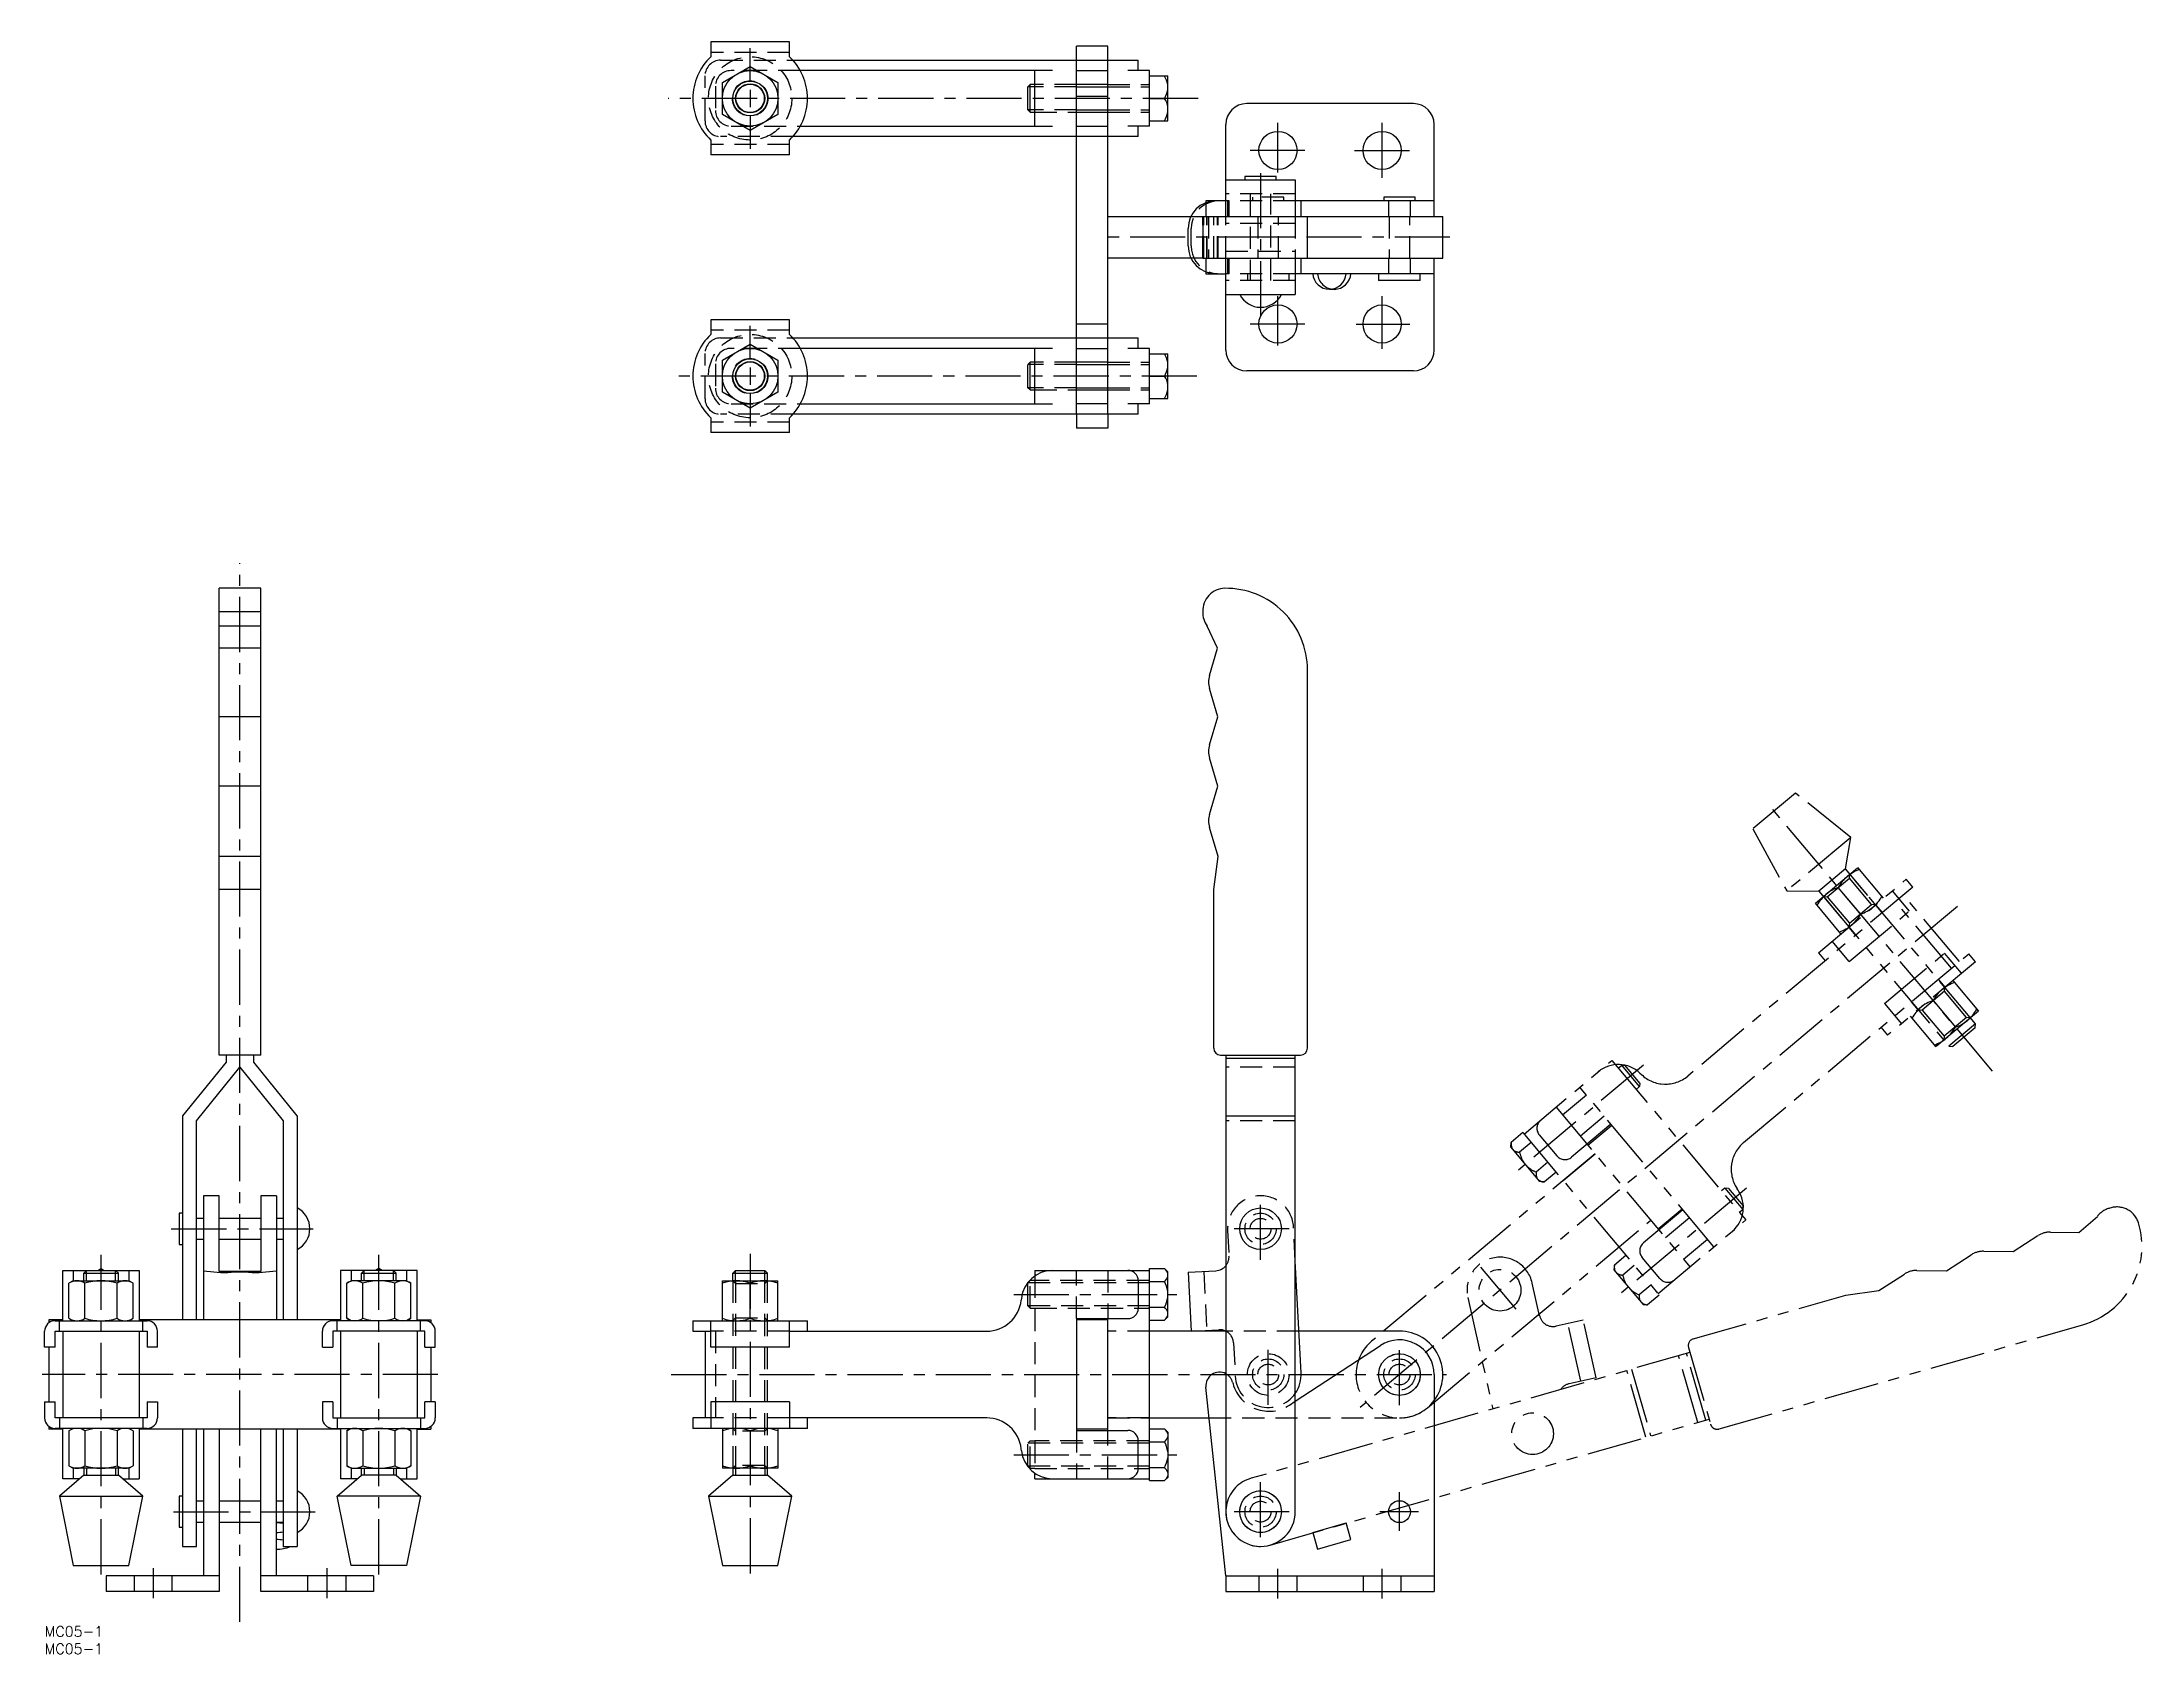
# Model space of a CAD drawing. Extents: x -1 to 604, y -8 to 456.
import ezdxf

# ---------------------------------------------------------------- set-up
doc = ezdxf.new("R2010")
doc.units = 0
doc.header["$LTSCALE"] = 0.5
for name, pattern in [('CENTER', [50.8, 31.75, -6.35, 6.35, -6.35]), ('DASHED', [19.05, 12.7, -6.35]), ('PHANTOM', [63.5, 31.75, -6.35, 6.35, -6.35, 6.35, -6.35])]:
    doc.linetypes.add(name, pattern=pattern)
for name, color, linetype in [('MSM_CENTER', 1, 'CENTER'), ('MSM_CONTINUOUS', 7, 'CONTINUOUS'), ('MSM_DASHED', 4, 'DASHED'), ('MSM_IMAGINARY', 6, 'PHANTOM'), ('MSM_NARROW', 5, 'CONTINUOUS'), ('MSM_PART_NUMBER', 7, 'CONTINUOUS')]:
    doc.layers.add(name, color=color, linetype=linetype)
doc.styles.get("Standard").update_dxf_attribs({"font": 'txt.shx', "height": 3, "bigfont": 'bigfont.shx'})

# ---------------------------------------------------------------- blocks, each defined once
blk = doc.blocks.new('*U5')
at = {"layer": 'MSM_PART_NUMBER'}
blk.add_text('MC05-1', height=3, dxfattribs=at).set_placement((0, -3))
blk = doc.blocks.new('*U6')
at = {"layer": 'MSM_PART_NUMBER'}
blk.add_text('MC05-1', height=3, dxfattribs=at).set_placement((0, -8))

msp = doc.modelspace()

# ---------------------------------------------------------------- linework, layer by layer
at = {"layer": 'MSM_CENTER'}
for p, q in [((203.19, 445.11), (203.19, 454.61)), ((203.19, 442.61), (203.19, 437.61)), ((332.18, 440.11), (179.59, 440.11)), ((203.19, 435.11), (203.19, 425.61)), ((355.19, 418.8), (355.19, 433.11)), ((385.19, 417.25), (385.19, 433.11)), ((362.95, 425.11), (347.19, 425.11)), ((377.21, 425.11), (393.19, 425.11)), ((350.19, 418.61), (350.19, 376.3)), ((404.69, 400.11), (304.17, 400.11)), ((355.19, 368.92), (355.19, 383.11)), ((385.19, 367.92), (385.19, 383.11)), ((362.92, 375.11), (347.19, 375.11)), ((377.75, 375.11), (393.19, 375.11)), ((203.19, 365.11), (203.19, 374.61)), ((331.85, 360.11), (181.24, 360.11)), ((203.19, 362.61), (203.19, 357.61)), ((203.19, 355.11), (203.19, 345.61)), ((56.25, 1.23), (56.25, 306.19)), ((560.96, 159.9), (495.72, 237.66)), ((550.85, 207.31), (378.88, 63.01)), ((460.46, 161.61), (424.48, 131.42)), ((350.19, 105.55), (350.19, 123)), ((490.15, 126.22), (454.17, 96.03)), ((36.49, 114.5), (77.39, 114.5)), ((358.44, 114.5), (341.69, 114.5)), ((16.25, 14.93), (16.25, 107.5)), ((96.25, 14.93), (96.25, 107.5)), ((203.19, 107.31), (203.19, 13.81)), ((413.54, 103.48), (424.76, 90.11)), ((279.09, 95.6), (326.05, 95.6)), ((352.39, 63.77), (352.39, 81.23)), ((390.19, 63.66), (390.19, 81)), ((113.25, 72.5), (-0.75, 72.5)), ((180.47, 72.5), (403.75, 72.5)), ((279.09, 49.4), (326.05, 49.4)), ((350.19, 25.61), (350.19, 41.5)), ((390.19, 27.49), (390.19, 38.66)), ((37.08, 33), (77.94, 33)), ((358.44, 33), (341.69, 33)), ((395.69, 33), (384.53, 33)), ((31.25, 16.74), (31.25, 8.11)), ((81.25, 16.74), (81.25, 8.11)), ((355.19, 8), (355.19, 16.5)), ((385.19, 8), (385.19, 16.5))]:
    msp.add_line(p, q, dxfattribs=at)
at = {"layer": 'MSM_CONTINUOUS'}
for p, q in [((191.87, 456.36), (191.87, 452.11)), ((214.52, 456.36), (191.87, 456.36)), ((214.52, 452.11), (214.52, 456.36)), ((297.17, 451.11), (297.17, 455.11)), ((306.17, 455.11), (297.17, 455.11)), ((306.17, 451.11), (306.17, 455.11)), ((195.19, 444.72), (203.19, 449.34)), ((203.19, 449.34), (211.19, 444.72)), ((215.49, 451.11), (314.97, 451.11)), ((290.27, 448.11), (217.62, 448.11)), ((285.17, 432.11), (285.17, 448.11)), ((297.17, 432.11), (297.17, 448.11)), ((297.17, 448.11), (306.17, 448.11)), ((306.17, 432.11), (306.17, 448.11)), ((318.17, 448.11), (311.97, 448.11)), ((314.97, 448.11), (314.97, 451.11)), ((318.17, 432.11), (318.17, 448.11)), ((195.19, 435.49), (195.19, 444.72)), ((211.19, 444.72), (211.19, 435.49)), ((283.88, 444.11), (283.17, 443.43)), ((283.17, 436.78), (283.17, 443.4)), ((285.17, 444.11), (283.88, 444.11)), ((283.88, 436.11), (283.88, 444.11)), ((306.17, 444.11), (297.17, 444.11)), ((318.17, 446.56), (323.47, 446.56)), ((323.47, 433.66), (323.47, 446.56)), ((203.19, 430.87), (195.19, 435.49)), ((211.19, 435.49), (203.19, 430.87)), ((283.88, 436.11), (283.17, 436.78)), ((283.88, 436.11), (285.17, 436.11)), ((306.17, 440.63), (297.17, 440.63)), ((297.17, 436.11), (306.17, 436.11)), ((318.17, 440.11), (322.53, 440.11)), ((394.19, 438.61), (346.19, 438.61)), ((217.62, 432.11), (290.27, 432.11)), ((297.17, 432.11), (306.17, 432.11)), ((318.17, 432.11), (311.97, 432.11)), ((314.97, 429.11), (314.97, 432.11)), ((318.17, 433.66), (323.47, 433.66)), ((340.19, 406.11), (340.19, 432.61)), ((400.19, 406.11), (400.19, 432.61)), ((191.87, 428.11), (191.87, 423.86)), ((214.52, 423.86), (191.87, 423.86)), ((214.52, 423.86), (214.52, 428.11)), ((314.97, 429.11), (215.49, 429.11)), ((297.17, 371.11), (297.17, 429.11)), ((306.17, 371.11), (306.17, 429.11)), ((345.69, 417.61), (345.69, 416.61)), ((354.69, 417.61), (345.69, 417.61)), ((354.69, 416.61), (354.69, 417.61)), ((340.19, 416.61), (360.19, 416.61)), ((360.19, 416.61), (360.19, 406.11)), ((385.69, 411.61), (385.69, 410.61)), ((394.69, 411.61), (385.69, 411.61)), ((394.69, 410.61), (394.69, 411.61)), ((306.17, 406.11), (330.12, 406.11)), ((333.55, 406.11), (333.55, 394.11)), ((333.55, 406.11), (402.69, 406.11)), ((334.45, 410.61), (334.45, 410.08)), ((340.19, 410.61), (334.45, 410.61)), ((400.19, 410.61), (360.19, 410.61)), ((361.89, 406.11), (361.89, 410.61)), ((363.69, 394.11), (363.69, 406.11)), ((402.69, 394.11), (402.69, 406.11)), ((329.32, 397.61), (329.32, 402.61)), ((330.12, 394.11), (306.17, 394.11)), ((333.55, 394.11), (402.69, 394.11)), ((340.19, 367.61), (340.19, 394.11)), ((360.19, 394.11), (360.19, 383.61)), ((361.89, 389.61), (361.89, 394.11)), ((400.19, 367.61), (400.19, 394.11)), ((334.45, 390.13), (334.45, 389.61)), ((334.45, 389.61), (340.19, 389.61)), ((400.19, 389.61), (360.19, 389.61)), ((384.19, 389.61), (384.19, 387.61)), ((396.19, 387.61), (384.19, 387.61)), ((396.19, 387.61), (396.19, 389.61)), ((340.19, 383.61), (360.19, 383.61)), ((370.02, 385.11), (371.4, 385.11)), ((214.52, 376.36), (191.87, 376.36)), ((191.87, 376.36), (191.87, 372.11)), ((214.52, 372.11), (214.52, 376.36)), ((306.17, 375.11), (297.17, 375.11)), ((195.19, 364.72), (203.19, 369.34)), ((203.19, 369.34), (211.19, 364.72)), ((215.49, 371.11), (314.97, 371.11)), ((314.97, 368.11), (314.97, 371.11)), ((195.19, 355.49), (195.19, 364.72)), ((211.19, 364.72), (211.19, 355.49)), ((290.27, 368.11), (217.62, 368.11)), ((283.88, 364.11), (283.17, 363.43)), ((283.17, 356.78), (283.17, 363.4)), ((285.17, 364.11), (283.88, 364.11)), ((283.88, 356.11), (283.88, 364.11)), ((285.17, 352.11), (285.17, 368.11)), ((297.17, 352.11), (297.17, 368.11)), ((297.17, 368.11), (306.17, 368.11)), ((306.17, 364.11), (297.17, 364.11)), ((306.17, 352.11), (306.17, 368.11)), ((318.17, 368.11), (311.97, 368.11)), ((318.17, 352.11), (318.17, 368.11)), ((318.17, 366.56), (323.47, 366.56)), ((323.47, 353.66), (323.47, 366.56)), ((318.17, 360.11), (322.53, 360.11)), ((318.17, 360.11), (322.53, 360.11)), ((394.19, 361.61), (346.19, 361.61)), ((203.19, 350.87), (195.19, 355.49)), ((211.19, 355.49), (203.19, 350.87)), ((217.62, 352.11), (290.27, 352.11)), ((283.88, 356.11), (283.17, 356.78)), ((283.88, 356.11), (285.17, 356.11)), ((297.17, 356.11), (306.17, 356.11)), ((306.17, 352.11), (297.17, 352.11)), ((318.17, 352.11), (311.97, 352.11)), ((314.97, 349.11), (314.97, 352.11)), ((318.17, 353.66), (323.47, 353.66)), ((191.87, 348.11), (191.87, 343.86)), ((214.52, 343.86), (214.52, 348.11)), ((314.97, 349.11), (215.49, 349.11)), ((297.17, 349.11), (297.17, 345.11)), ((306.17, 345.11), (297.17, 345.11)), ((306.17, 349.11), (306.17, 345.11)), ((214.52, 343.86), (191.87, 343.86)), ((62.25, 298.99), (50.25, 298.99)), ((50.25, 164.5), (50.25, 298.99)), ((62.25, 164.5), (62.25, 298.99)), ((62.25, 292.24), (50.25, 292.24)), ((62.25, 288.11), (50.25, 288.11)), ((337.81, 281.7), (334.84, 288.11)), ((62.25, 281.7), (50.25, 281.7)), ((335.47, 273.87), (337.81, 281.7)), ((363.69, 166.5), (363.69, 275.49)), ((337.91, 262), (335.47, 270.14)), ((62.25, 262), (50.25, 262)), ((335.48, 253.85), (337.91, 262)), ((337.92, 241.99), (335.48, 250.13)), ((62.25, 241.99), (50.25, 241.99)), ((335.49, 233.86), (337.92, 241.99)), ((338.02, 221.73), (335.49, 230.12)), ((62.25, 221.73), (50.25, 221.73)), ((336.69, 212.24), (338.02, 221.73)), ((62.25, 212.24), (50.25, 212.24)), ((336.69, 166.5), (336.69, 212.24)), ((62.25, 164.5), (50.25, 164.5)), ((52.25, 164.5), (52.25, 162.5)), ((60.25, 162.5), (60.25, 164.5)), ((338.69, 164.5), (361.69, 164.5)), ((340.19, 164.5), (340.19, 33)), ((360.19, 163.5), (340.19, 163.5)), ((360.19, 33), (360.19, 164.5)), ((52.25, 162.5), (39.75, 147)), ((43.75, 145.59), (56.25, 161.09)), ((56.25, 161.09), (68.75, 145.59)), ((72.75, 147), (60.25, 162.5)), ((39.75, 147), (39.75, 88.25)), ((43.75, 88.25), (43.75, 145.59)), ((68.75, 145.59), (68.75, 88.25)), ((72.75, 147), (72.75, 88.25)), ((340.19, 147), (360.19, 147)), ((50.25, 124), (45.75, 124)), ((45.75, 124), (45.75, 88.25)), ((50.25, 102.21), (50.25, 124)), ((66.75, 124), (62.25, 124)), ((62.25, 124), (62.25, 102.21)), ((66.75, 124), (66.75, 88.25)), ((39.75, 119), (38.75, 119)), ((38.75, 119), (38.75, 110)), ((45.75, 117.5), (43.75, 117.5)), ((62.25, 117.5), (50.25, 117.5)), ((68.75, 117.5), (66.75, 117.5)), ((38.75, 110), (39.75, 110)), ((43.75, 111.5), (45.75, 111.5)), ((50.25, 111.5), (62.25, 111.5)), ((66.75, 111.5), (68.75, 111.5)), ((15.3, 102.5), (16.25, 103.05)), ((16.25, 103.05), (17.2, 102.5)), ((96.25, 103.05), (95.3, 102.5)), ((97.2, 102.5), (96.25, 103.05)), ((318.17, 41.95), (318.17, 103.05)), ((318.17, 103.05), (322.53, 103.05)), ((323.47, 102.11), (322.53, 103.05)), ((361.88, 73), (360.19, 105.2)), ((5.25, 88), (5.25, 102.5)), ((5.25, 102.5), (27.25, 102.5)), ((8.25, 99.5), (7.01, 98.79)), ((7.01, 88.71), (7.01, 98.79)), ((8.25, 102.5), (8.25, 99.5)), ((8.25, 99.5), (24.25, 99.5)), ((12.05, 102.5), (11.25, 101.7)), ((11.25, 101.7), (21.25, 101.7)), ((11.25, 99.5), (11.25, 101.7)), ((11.63, 88.71), (11.63, 98.79)), ((12.05, 102.5), (20.45, 102.5)), ((21.25, 101.7), (20.45, 102.5)), ((20.87, 88.71), (20.87, 98.79)), ((21.25, 99.5), (21.25, 101.7)), ((24.25, 102.5), (24.25, 99.5)), ((25.49, 98.79), (24.25, 99.5)), ((25.49, 88.71), (25.49, 98.79)), ((27.25, 102.5), (27.25, 88)), ((62.25, 102.21), (50.25, 102.21)), ((58.75, 101.98), (53.75, 101.98)), ((85.25, 102.5), (85.25, 88)), ((107.25, 102.5), (85.25, 102.5)), ((87.01, 98.79), (88.25, 99.5)), ((87.01, 88.71), (87.01, 98.79)), ((88.25, 102.5), (88.25, 99.5)), ((104.25, 99.5), (88.25, 99.5)), ((92.05, 102.5), (91.25, 101.7)), ((91.25, 101.7), (101.25, 101.7)), ((91.25, 99.5), (91.25, 101.7)), ((91.63, 88.71), (91.63, 98.79)), ((101.25, 101.7), (100.45, 102.5)), ((100.87, 88.71), (100.87, 98.79)), ((101.25, 99.5), (101.25, 101.7)), ((104.25, 102.5), (104.25, 99.5)), ((104.25, 99.5), (105.49, 98.79)), ((105.49, 88.71), (105.49, 98.79)), ((107.25, 88), (107.25, 102.5)), ((195.19, 88), (195.19, 99.5)), ((195.19, 99.5), (211.19, 99.5)), ((198.99, 102.5), (198.19, 101.7)), ((198.19, 101.7), (208.19, 101.7)), ((198.19, 99.5), (198.19, 101.7)), ((198.99, 102.5), (207.39, 102.5)), ((203.19, 88.71), (203.19, 98.79)), ((208.19, 101.7), (207.39, 102.5)), ((208.19, 99.5), (208.19, 101.7)), ((211.19, 88), (211.19, 99.5)), ((285.17, 102.5), (318.17, 102.5)), ((285.17, 102.5), (285.17, 100.92)), ((314.97, 99.5), (314.97, 91.6)), ((318.17, 99.32), (322.53, 99.32)), ((323.47, 89.09), (323.47, 102.11)), ((329.32, 101.98), (337.31, 102.4)), ((329.32, 101.98), (330.21, 85)), ((281.33, 94.49), (281.26, 93.9)), ((318.17, 91.88), (322.53, 91.88)), ((0, 80.4), (0, 85)), ((5.25, 88.25), (1.25, 88.25)), ((1.25, 88.25), (1.25, 87.44)), ((3, 88), (29.5, 88)), ((3, 85), (29.5, 85)), ((3, 80.4), (3, 85)), ((4.25, 85), (4.25, 88)), ((5.25, 85), (5.25, 60)), ((7.01, 88.71), (8.25, 88)), ((24.25, 88), (25.49, 88.71)), ((85.25, 88.25), (27.25, 88.25)), ((27.25, 85), (27.25, 60)), ((28.25, 85), (28.25, 88)), ((29.5, 85), (29.5, 80.4)), ((32.5, 80.4), (32.5, 85)), ((80, 80.4), (80, 85)), ((109.5, 88), (83, 88)), ((109.5, 85), (83, 85)), ((83, 85), (83, 80.4)), ((84.25, 85), (84.25, 88)), ((85.25, 85), (85.25, 60)), ((88.25, 88), (87.01, 88.71)), ((105.49, 88.71), (104.25, 88)), ((107.25, 88.25), (111.25, 88.25)), ((107.25, 85), (107.25, 60)), ((108.25, 85), (108.25, 88)), ((109.5, 80.4), (109.5, 85)), ((111.25, 88.25), (111.25, 87.44)), ((112.5, 80.4), (112.5, 85)), ((186.69, 88), (186.69, 85)), ((186.69, 88), (219.69, 88)), ((186.69, 85), (191.87, 85)), ((190.19, 85), (190.19, 60)), ((191.87, 80.4), (191.87, 88)), ((214.52, 80.4), (214.52, 88)), ((214.52, 85), (271.32, 85)), ((219.69, 85), (219.69, 88)), ((297.17, 88.6), (311.97, 88.6)), ((297.17, 88.6), (297.17, 56.4)), ((306.17, 88.25), (297.17, 88.25)), ((306.17, 56.4), (306.17, 88.6)), ((318.17, 88.15), (322.53, 88.15)), ((340.19, 85), (318.17, 85)), ((322.53, 88.15), (323.47, 89.09)), ((330.21, 85), (338.2, 85.42)), ((390.19, 85), (361.25, 85)), ((3, 80.4), (0, 80.4)), ((1.25, 80.4), (1.25, 64.6)), ((32.5, 80.4), (29.5, 80.4)), ((80, 80.4), (83, 80.4)), ((109.5, 80.4), (112.5, 80.4)), ((111.25, 80.4), (111.25, 64.6)), ((214.52, 80.4), (191.87, 80.4)), ((360.19, 64.79), (384.71, 80.86)), ((340.19, 14.5), (334.47, 68.88)), ((400.19, 72.5), (400.19, 10)), ((0, 64.6), (0, 60)), ((0, 64.6), (3, 64.6)), ((3, 60), (3, 64.6)), ((29.5, 64.6), (29.5, 60)), ((29.5, 64.6), (32.5, 64.6)), ((32.5, 64.6), (32.5, 60)), ((83, 64.6), (80, 64.6)), ((80, 64.6), (80, 60)), ((83, 64.6), (83, 60)), ((112.5, 64.6), (109.5, 64.6)), ((109.5, 60), (109.5, 64.6)), ((112.5, 64.6), (112.5, 60)), ((191.87, 64.6), (191.87, 57)), ((214.52, 64.6), (191.87, 64.6)), ((214.52, 64.6), (214.52, 57)), ((1.25, 57.56), (1.25, 56.75)), ((5.25, 56.75), (1.25, 56.75)), ((29.5, 60), (3, 60)), ((29.5, 57), (3, 57)), ((4.25, 60), (4.25, 57)), ((5.25, 42.5), (5.25, 57)), ((8.25, 57), (7.01, 56.29)), ((7.01, 56.29), (7.01, 46.21)), ((11.63, 56.29), (11.63, 46.21)), ((20.87, 56.29), (20.87, 46.21)), ((25.49, 56.29), (24.25, 57)), ((25.49, 56.29), (25.49, 46.21)), ((27.25, 57), (27.25, 42.5)), ((85.25, 56.75), (27.25, 56.75)), ((28.25, 60), (28.25, 57)), ((39.75, 56.75), (39.75, 23)), ((43.75, 23), (43.75, 56.75)), ((45.75, 56.75), (45.75, 14.5)), ((50.25, 56.75), (50.25, 10)), ((62.25, 10), (62.25, 56.75)), ((66.75, 14.5), (66.75, 56.75)), ((68.75, 56.75), (68.75, 23)), ((72.75, 56.75), (72.75, 23)), ((83, 60), (109.5, 60)), ((83, 57), (109.5, 57)), ((84.25, 60), (84.25, 57)), ((85.25, 57), (85.25, 42.5)), ((87.01, 56.29), (88.25, 57)), ((87.01, 56.29), (87.01, 46.21)), ((91.63, 56.29), (91.63, 46.21)), ((100.87, 56.29), (100.87, 46.21)), ((104.25, 57), (105.49, 56.29)), ((105.49, 56.29), (105.49, 46.21)), ((107.25, 42.5), (107.25, 57)), ((107.25, 56.75), (111.25, 56.75)), ((108.25, 60), (108.25, 57)), ((111.25, 57.56), (111.25, 56.75)), ((186.69, 60), (186.69, 57)), ((191.87, 60), (186.69, 60)), ((219.69, 57), (186.69, 57)), ((195.19, 56.93), (195.19, 45.5)), ((203.19, 56.29), (203.19, 46.21)), ((211.19, 56.92), (211.19, 45.5)), ((271.32, 60), (214.52, 60)), ((219.69, 57), (219.69, 60)), ((306.17, 56.75), (297.17, 56.75)), ((297.17, 56.4), (311.97, 56.4)), ((318.17, 60), (335.41, 60)), ((318.17, 56.85), (322.53, 56.85)), ((322.53, 56.85), (323.47, 55.91)), ((323.47, 55.91), (323.47, 42.89)), ((281.33, 50.51), (281.26, 51.1)), ((314.97, 45.5), (314.97, 53.4)), ((318.17, 53.12), (322.53, 53.12)), ((11.25, 43.5), (4.25, 37.5)), ((10.08, 42.5), (5.25, 42.5)), ((7.01, 46.21), (8.25, 45.5)), ((24.25, 45.5), (8.25, 45.5)), ((8.25, 45.5), (8.25, 42.5)), ((11.25, 45.5), (11.25, 43.5)), ((11.25, 43.5), (21.25, 43.5)), ((21.25, 43.5), (21.25, 45.5)), ((28.25, 37.5), (21.25, 43.5)), ((22.42, 42.5), (27.25, 42.5)), ((24.25, 45.5), (25.49, 46.21)), ((24.25, 45.5), (24.25, 42.5)), ((84.25, 37.5), (91.25, 43.5)), ((90.08, 42.5), (85.25, 42.5)), ((88.25, 45.5), (87.01, 46.21)), ((88.25, 45.5), (104.25, 45.5)), ((88.25, 45.5), (88.25, 42.5)), ((91.25, 43.5), (91.25, 45.5)), ((101.25, 43.5), (91.25, 43.5)), ((101.25, 45.5), (101.25, 43.5)), ((101.25, 43.5), (108.25, 37.5)), ((102.42, 42.5), (107.25, 42.5)), ((105.49, 46.21), (104.25, 45.5)), ((104.25, 45.5), (104.25, 42.5)), ((198.19, 43.5), (191.19, 37.5)), ((211.19, 45.5), (195.19, 45.5)), ((198.19, 45.5), (198.19, 43.5)), ((198.19, 43.5), (208.19, 43.5)), ((208.19, 43.5), (208.19, 45.5)), ((215.19, 37.5), (208.19, 43.5)), ((285.17, 42.5), (285.17, 44.08)), ((285.17, 42.5), (318.17, 42.5)), ((318.17, 45.68), (322.53, 45.68)), ((323.47, 42.89), (322.53, 41.95)), ((4.25, 37.5), (8.25, 17.5)), ((4.25, 37.5), (28.25, 37.5)), ((24.25, 17.5), (28.25, 37.5)), ((39.75, 37.5), (38.75, 37.5)), ((38.75, 37.5), (38.75, 28.5)), ((88.25, 17.5), (84.25, 37.5)), ((108.25, 37.5), (84.25, 37.5)), ((108.25, 37.5), (104.25, 17.5)), ((191.19, 37.5), (195.19, 17.5)), ((191.19, 37.5), (215.19, 37.5)), ((211.19, 17.5), (215.19, 37.5)), ((318.17, 41.95), (322.53, 41.95)), ((45.75, 36), (43.75, 36)), ((62.25, 36), (50.25, 36)), ((68.75, 36), (66.75, 36)), ((38.75, 28.5), (39.75, 28.5)), ((43.75, 30), (45.75, 30)), ((50.25, 30), (62.25, 30)), ((66.75, 30), (68.75, 30)), ((365.21, 27.01), (374.83, 29.76)), ((365.21, 27.01), (366.59, 22.2)), ((366.59, 22.2), (376.2, 24.96)), ((376.2, 24.96), (374.83, 29.76)), ((39.75, 23), (43.75, 23)), ((68.75, 23), (72.75, 23)), ((8.25, 17.5), (24.25, 17.5)), ((50.25, 14.5), (17.75, 14.5)), ((17.75, 14.5), (17.75, 10)), ((94.75, 14.5), (62.25, 14.5)), ((104.25, 17.5), (88.25, 17.5)), ((94.75, 14.5), (94.75, 10)), ((195.19, 17.5), (211.19, 17.5)), ((340.19, 14.5), (340.19, 10)), ((340.19, 14.5), (400.19, 14.5)), ((50.25, 10), (17.75, 10)), ((94.75, 10), (62.25, 10)), ((340.19, 10), (400.19, 10))]:
    msp.add_line(p, q, dxfattribs=at)
for centre, radius in [((203.19, 440.11), 8), ((203.19, 440.11), 5), ((203.19, 440.11), 4.08), ((355.19, 425.11), 5.5), ((385.19, 425.11), 5.5), ((355.19, 375.11), 5.5), ((385.19, 375.11), 5.5), ((203.19, 360.11), 8), ((203.19, 360.11), 5), ((203.19, 360.11), 4.08), ((350.19, 114.5), 6), ((390.19, 72.5), 6), ((350.19, 33), 6), ((390.19, 33), 3.16)]:
    msp.add_circle(centre, radius, dxfattribs=at)
for centre, radius, start, end in [((203.19, 440.11), 16.5, 133.34176, 226.65824), ((203.19, 440.11), 16.5, 313.34176, 46.65824), ((315.95, 442.64), 7.66, 10.93033, 30.75909), ((316.3, 443.89), 7.29, 328.74239, 349.5682), ((318.47, 437.15), 5.02, 5.63347, 36.05595), ((316.3, 437.44), 7.29, 328.74227, 349.56832), ((346.19, 432.61), 6, 90, 180), ((394.19, 432.61), 6, 0, 90), ((337.31, 402.61), 7.99, 90.03928, 180.03921), ((337.31, 397.6), 7.99, 179.96079, 269.96072), ((370.02, 389.96), 4.82, 184.15809, 355.84191), ((371.31, 390.01), 4.91, 271.00292, 355.22677), ((350.19, 386.71), 6.76, 207.37291, 332.62709), ((203.19, 360.11), 16.5, 133.34176, 226.65824), ((203.19, 360.11), 16.5, 313.34176, 46.65824), ((315.95, 362.64), 7.66, 10.93033, 30.75909), ((346.19, 367.61), 6, 180, 270), ((394.19, 367.61), 6, 270, 360), ((316.3, 363.89), 7.29, 328.74239, 349.5682), ((318.47, 357.15), 5.02, 5.63347, 36.05595), ((316.3, 357.44), 7.29, 328.74227, 349.56832), ((340.05, 292.49), 6.5, 91.36901, 182.20423), ((340.19, 275.49), 23.5, 0, 90.71998), ((340.05, 291.99), 6.5, 177.79577, 216.68632), ((341.7, 272), 6.5, 163.35496, 196.69924), ((341.71, 251.99), 6.5, 163.36905, 196.69924), ((341.72, 232), 6.5, 163.35334, 196.7607), ((338.69, 166.5), 2, 180, 270), ((361.69, 166.5), 2, 270, 360), ((69.64, 114.5), 6.76, 297.37291, 62.62709), ((320.09, 100.42), 3.59, 19.66086, 47.14814), ((337.1, 106.39), 4, 272.99847, 320.66209), ((9.32, 95.41), 4.09, 55.61566, 124.38434), ((16.25, 84.21), 15.29, 72.41201, 107.58799), ((23.18, 95.41), 4.09, 55.63782, 124.36218), ((51.76, 140.53), 38.6, 261.04939, 272.96183), ((60.74, 140.53), 38.6, 267.03817, 278.95061), ((89.32, 95.41), 4.09, 55.63782, 124.36218), ((96.25, 84.21), 15.29, 72.41201, 107.58799), ((103.18, 95.41), 4.09, 55.61566, 124.38434), ((199.19, 87.95), 11.55, 69.74379, 110.25621), ((207.19, 87.95), 11.55, 69.74379, 110.25621), ((290.27, 93.5), 9, 90, 173.68434), ((311.97, 99.5), 3, 360, 90), ((320.18, 101.9), 3.49, 312.44517, 340.74583), ((314.34, 95.05), 9.24, 8.92196, 27.57755), ((271.32, 95), 10, 270, 353.68434), ((311.97, 91.6), 3, 270, 0), ((314.49, 96.11), 9.09, 332.26056, 351.23994), ((320.09, 89.25), 3.59, 19.66086, 47.14814), ((3, 85), 3, 90, 180), ((9.32, 92.09), 4.09, 235.61566, 304.38434), ((16.25, 103.29), 15.29, 252.41201, 287.58799), ((23.18, 92.09), 4.09, 235.61567, 304.38433), ((29.5, 85), 3, 360, 90), ((83, 85), 3, 90, 180), ((89.32, 92.09), 4.09, 235.61567, 304.38433), ((96.25, 103.29), 15.29, 252.41201, 287.58799), ((103.18, 92.09), 4.09, 235.61566, 304.38434), ((109.5, 85), 3, 360, 90), ((199.19, 99.56), 11.56, 249.75667, 290.24333), ((207.19, 99.55), 11.55, 249.74381, 290.25619), ((320.18, 90.72), 3.49, 312.44517, 340.74583), ((338.41, 81.42), 4, 63.48141, 92.99847), ((390.19, 72.5), 12.5, 323.1301, 90), ((390.19, 72.5), 10, 0, 123.25316), ((338.35, 69.29), 3.9, 61.84913, 186.00294), ((352.39, 72.5), 9.5, 325.19031, 2.99847), ((3, 60), 3, 180, 270), ((9.32, 52.91), 4.09, 55.61583, 124.38417), ((16.25, 41.71), 15.29, 72.41209, 107.58791), ((23.18, 52.91), 4.09, 55.61584, 124.38416), ((29.5, 60), 3, 270, 0), ((83, 60), 3, 180, 270), ((89.32, 52.91), 4.09, 55.61584, 124.38416), ((96.25, 41.71), 15.29, 72.41209, 107.58791), ((103.18, 52.91), 4.09, 55.61583, 124.38417), ((109.5, 60), 3, 270, 0), ((199.19, 45.45), 11.55, 69.7439, 110.2561), ((207.19, 45.45), 11.55, 69.7439, 110.2561), ((271.32, 50), 10, 6.31566, 90), ((311.97, 53.4), 3, 0, 90), ((320.18, 54.28), 3.49, 19.25417, 47.55483), ((320.09, 55.75), 3.59, 312.85186, 340.33914), ((290.27, 51.5), 9, 186.31566, 270), ((314.49, 48.89), 9.09, 8.76006, 27.73944), ((314.34, 49.95), 9.24, 332.42245, 351.07804), ((9.32, 49.59), 4.09, 235.63786, 304.36214), ((16.25, 60.79), 15.29, 252.41209, 287.58791), ((23.18, 49.59), 4.09, 235.63787, 304.36213), ((89.32, 49.59), 4.09, 235.63787, 304.36213), ((96.25, 60.79), 15.29, 252.41209, 287.58791), ((103.18, 49.59), 4.09, 235.63786, 304.36214), ((199.19, 57.06), 11.56, 249.75677, 290.24321), ((207.19, 57.05), 11.55, 249.74395, 290.25608), ((311.97, 45.5), 3, 270, 0), ((320.18, 43.1), 3.49, 19.25417, 47.55483), ((320.09, 44.58), 3.59, 312.85186, 340.33914), ((69.64, 33), 6.76, 297.37291, 62.62709), ((350.19, 33), 10, 180, 0), ((66.36, 14.3), 15.47, 81.12844, 88.57299), ((66.36, 42.52), 15.52, 271.43933, 278.85924), ((66.51, 11.73), 13.23, 80.23573, 88.94204), ((67.05, 31.3), 9.1, 268.11804, 294.27536)]:
    msp.add_arc(centre, radius, start, end, dxfattribs=at)
at = {"layer": 'MSM_DASHED'}
for p, q in [((214.52, 453.36), (191.87, 453.36)), ((194.69, 451.11), (215.49, 451.11)), ((217.62, 448.11), (197.69, 448.11)), ((297.17, 448.11), (297.17, 451.11)), ((306.17, 448.11), (306.17, 451.11)), ((190.19, 433.61), (190.19, 446.61)), ((193.19, 443.61), (193.19, 436.61)), ((297.17, 443.43), (283.17, 443.43)), ((297.17, 444.11), (285.17, 444.11)), ((306.17, 444.11), (317.92, 444.11)), ((306.17, 443.43), (318.17, 443.43)), ((297.17, 436.78), (283.17, 436.78)), ((285.17, 436.11), (297.17, 436.11)), ((306.17, 436.78), (318.17, 436.78)), ((306.17, 436.11), (317.92, 436.11)), ((197.69, 432.11), (217.62, 432.11)), ((297.17, 429.11), (297.17, 432.11)), ((306.17, 429.11), (306.17, 432.11)), ((214.52, 426.86), (191.87, 426.86)), ((215.49, 429.11), (194.69, 429.11)), ((360.19, 412.61), (340.19, 412.61)), ((347.19, 412.61), (347.19, 387.61)), ((356.89, 411.61), (347.89, 411.61)), ((347.89, 411.61), (347.89, 410.61)), ((353.19, 387.61), (353.19, 412.61)), ((356.89, 410.61), (356.89, 411.61)), ((330.12, 406.11), (333.55, 406.11)), ((333.56, 394.11), (333.56, 406.11)), ((333.8, 394.11), (333.8, 406.11)), ((334.45, 410.08), (334.45, 406.11)), ((334.69, 394.11), (334.69, 406.11)), ((334.84, 394.11), (334.84, 406.11)), ((335.2, 406.11), (335.2, 394.11)), ((335.21, 406.11), (335.21, 394.11)), ((335.22, 406.11), (335.22, 394.11)), ((336.69, 394.11), (336.69, 406.11)), ((337.81, 394.11), (337.81, 406.11)), ((337.91, 394.11), (337.91, 406.11)), ((337.92, 394.11), (337.92, 406.11)), ((338.02, 394.11), (338.02, 406.11)), ((360.19, 410.61), (340.19, 410.61)), ((340.19, 394.11), (340.19, 406.11)), ((340.69, 410.61), (340.69, 406.11)), ((341.1, 406.11), (341.1, 410.61)), ((349.39, 406.11), (349.39, 394.11)), ((355.39, 394.11), (355.39, 406.11)), ((360.19, 406.11), (360.19, 394.11)), ((387.03, 410.61), (387.03, 406.11)), ((387.19, 406.11), (387.19, 394.11)), ((393.19, 394.11), (393.19, 406.11)), ((393.35, 406.11), (393.35, 410.61)), ((330.21, 397.61), (330.21, 402.61)), ((360.19, 404.11), (340.19, 404.11)), ((360.19, 400.11), (340.19, 400.11)), ((333.55, 394.11), (330.12, 394.11)), ((334.45, 394.11), (334.45, 390.13)), ((340.19, 396.11), (360.19, 396.11)), ((340.69, 394.11), (340.69, 389.61)), ((341.1, 389.61), (341.1, 394.11)), ((387.03, 394.11), (387.03, 389.61)), ((393.35, 389.61), (393.35, 394.11)), ((360.19, 389.61), (340.19, 389.61)), ((360.19, 387.61), (340.19, 387.61)), ((346.39, 389.61), (346.39, 387.61)), ((358.39, 387.61), (358.39, 389.61)), ((214.52, 373.36), (191.87, 373.36)), ((194.69, 371.11), (215.49, 371.11)), ((297.17, 368.11), (297.17, 371.11)), ((306.17, 368.11), (306.17, 371.11)), ((190.19, 353.61), (190.19, 366.61)), ((193.19, 363.61), (193.19, 356.61)), ((217.62, 368.11), (197.69, 368.11)), ((297.17, 363.43), (283.17, 363.43)), ((297.17, 364.11), (285.17, 364.11)), ((306.17, 364.11), (317.92, 364.11)), ((306.17, 363.43), (318.17, 363.43)), ((197.69, 352.11), (217.62, 352.11)), ((297.17, 356.78), (283.17, 356.78)), ((285.17, 356.11), (297.17, 356.11)), ((297.17, 349.11), (297.17, 352.11)), ((306.17, 356.78), (318.17, 356.78)), ((306.17, 356.11), (317.92, 356.11)), ((306.17, 349.11), (306.17, 352.11)), ((214.52, 346.86), (191.87, 346.86)), ((215.49, 349.11), (194.69, 349.11)), ((360.19, 161.09), (340.19, 161.09)), ((360.19, 145.59), (340.19, 145.59)), ((360.19, 105.2), (359.68, 115)), ((340.7, 114), (341.09, 106.6)), ((198.19, 99.5), (199, 98.69)), ((198.19, 99.5), (198.19, 45.5)), ((198.99, 99.5), (199, 45.5)), ((199, 98.69), (207.38, 98.69)), ((207.38, 98.69), (208.19, 99.5)), ((207.38, 45.5), (207.39, 99.5)), ((208.19, 45.5), (208.19, 99.5)), ((283.88, 99.6), (283.17, 98.92)), ((283.17, 92.28), (283.17, 98.92)), ((318.17, 98.92), (283.17, 98.92)), ((283.88, 91.6), (283.88, 99.6)), ((285.17, 99.6), (283.88, 99.6)), ((285.17, 100.92), (285.17, 44.08)), ((317.92, 99.6), (285.17, 99.6)), ((297.17, 88.6), (297.17, 102.5)), ((306.17, 102.5), (306.17, 88.6)), ((333.8, 102.21), (334.69, 85.23)), ((283.17, 92.28), (283.88, 91.6)), ((318.17, 92.28), (283.17, 92.28)), ((283.88, 91.6), (285.17, 91.6)), ((285.17, 91.6), (317.92, 91.6)), ((214.52, 85), (191.87, 85)), ((193.19, 85), (193.19, 60)), ((199, 88.81), (198.19, 88)), ((199, 88.81), (207.38, 88.81)), ((208.19, 88), (207.38, 88.81)), ((318.17, 85), (306.17, 85)), ((361.25, 85), (340.19, 85)), ((342.4, 81.63), (342.9, 72)), ((342.11, 70.33), (342.25, 69.82)), ((358.52, 63.69), (360.19, 64.79)), ((214.52, 60), (191.87, 60)), ((198.19, 57), (199, 56.19)), ((207.38, 56.19), (199, 56.19)), ((207.38, 56.19), (208.19, 57)), ((297.17, 56.4), (297.17, 42.5)), ((306.17, 60), (318.17, 60)), ((318.17, 60), (306.17, 60)), ((306.17, 42.5), (306.17, 56.4)), ((335.41, 60), (390.19, 60)), ((283.88, 53.4), (283.17, 52.72)), ((283.17, 46.08), (283.17, 52.72)), ((318.17, 52.72), (283.17, 52.72)), ((283.88, 53.4), (285.17, 53.4)), ((283.88, 45.4), (283.88, 53.4)), ((317.92, 53.4), (285.17, 53.4)), ((199, 46.31), (198.19, 45.5)), ((207.38, 46.31), (199, 46.31)), ((208.19, 45.5), (207.38, 46.31)), ((283.17, 46.08), (283.88, 45.4)), ((318.17, 46.08), (283.17, 46.08)), ((285.17, 45.4), (283.88, 45.4)), ((285.17, 45.4), (317.92, 45.4)), ((25.75, 14.5), (25.75, 10)), ((36.75, 10), (36.75, 14.5)), ((75.75, 14.5), (75.75, 10)), ((86.75, 14.5), (86.75, 10)), ((349.69, 14.5), (349.69, 10)), ((360.69, 10), (360.69, 14.5)), ((379.69, 14.5), (379.69, 10)), ((390.69, 10), (390.69, 14.5))]:
    msp.add_line(p, q, dxfattribs=at)
for centre, radius in [((203.19, 440.11), 12), ((203.19, 440.11), 5.1), ((203.19, 360.11), 12), ((203.19, 360.11), 5.1), ((350.19, 114.5), 4.5), ((350.19, 114.5), 3), ((352.39, 72.5), 6), ((352.39, 72.5), 4.5), ((352.39, 72.5), 3), ((390.19, 72.5), 4.5), ((390.19, 72.5), 3), ((350.19, 33), 4.5), ((350.19, 33), 3)]:
    msp.add_circle(centre, radius, dxfattribs=at)
for centre, radius, start, end in [((194.69, 446.61), 4.5, 90, 180), ((197.69, 443.61), 4.5, 90, 180), ((317.92, 444.36), 0.25, 270, 0), ((197.69, 436.61), 4.5, 180, 270), ((317.92, 435.86), 0.25, 360, 90), ((194.69, 433.61), 4.5, 180, 270), ((338.2, 402.61), 7.99, 90.03927, 180.03922), ((338.2, 397.6), 7.99, 179.96078, 269.96073), ((371.48, 390.01), 4.91, 184.77328, 268.99703), ((194.69, 366.61), 4.5, 90, 180), ((197.69, 363.61), 4.5, 90, 180), ((317.92, 364.36), 0.25, 270, 0), ((194.69, 353.61), 4.5, 180, 270), ((197.69, 356.61), 4.5, 180, 270), ((317.92, 355.86), 0.25, 360, 90), ((350.19, 114.5), 9.5, 2.99847, 182.99847), ((337.1, 106.39), 4, 320.66209, 2.99847), ((317.92, 99.85), 0.25, 270, 0), ((317.92, 91.35), 0.25, 360, 90), ((338.41, 81.42), 4, 2.99847, 63.48141), ((338.35, 69.29), 3.9, 15.45875, 61.84913), ((352.62, 72.69), 10.76, 195.45875, 303.25316), ((352.39, 72.5), 9.5, 182.99847, 325.19031), ((390.19, 72.5), 12.5, 270, 323.1301), ((317.92, 53.65), 0.25, 270, 0), ((317.92, 45.15), 0.25, 360, 90)]:
    msp.add_arc(centre, radius, start, end, dxfattribs=at)
at = {"layer": 'MSM_IMAGINARY'}
for p, q in [((504.22, 239.98), (491.96, 229.69)), ((520.14, 227.23), (504.22, 239.98)), ((491.96, 229.69), (501.75, 211.8)), ((520.14, 227.23), (501.75, 211.8)), ((518.63, 218.13), (520.14, 227.23)), ((509.96, 208.24), (522.22, 218.53)), ((518.63, 218.13), (510.97, 211.7)), ((525.06, 210.47), (518.63, 218.13)), ((529.56, 209.77), (522.22, 218.53)), ((538.05, 212.88), (473.22, 158.48)), ((501.75, 211.8), (510.97, 211.7)), ((510.84, 193.97), (536.12, 215.18)), ((510.97, 211.7), (517.4, 204.04)), ((513.4, 210.07), (519.82, 215.46)), ((523.02, 205.12), (516.55, 212.84)), ((519.82, 215.46), (519.92, 216.6)), ((526.17, 207.89), (519.82, 215.46)), ((556.04, 173.55), (519.92, 216.6)), ((537.04, 206.03), (532.16, 211.86)), ((538.05, 212.88), (536.12, 215.18)), ((517.3, 199.49), (509.96, 208.24)), ((512.26, 210.17), (513.4, 210.07)), ((512.26, 210.17), (548.38, 167.12)), ((513.4, 210.07), (519.75, 202.51)), ((519.69, 191.47), (537.04, 206.03)), ((519.75, 202.51), (526.17, 207.89)), ((527.31, 207.79), (526.17, 207.89)), ((529.32, 205.56), (527.39, 207.85)), ((549.14, 189.55), (533.07, 208.71)), ((551.44, 191.48), (535.37, 210.63)), ((519.57, 201.3), (521.5, 199)), ((519.75, 202.51), (519.65, 201.36)), ((489.29, 139.33), (554.12, 193.73)), ((510.84, 193.97), (512.77, 191.67)), ((519.69, 191.47), (514.8, 197.3)), ((529.85, 179.37), (547.2, 193.93)), ((552.08, 188.11), (547.2, 193.93)), ((556.05, 191.43), (554.12, 193.73)), ((556.05, 191.43), (530.77, 170.22)), ((547.14, 182.9), (540.72, 177.51)), ((547.31, 184.11), (545.39, 186.4)), ((547.14, 182.9), (547.24, 184.04)), ((553.48, 175.33), (547.14, 182.9)), ((549.53, 185.97), (556.93, 177.16)), ((529.85, 179.37), (534.73, 173.55)), ((537.28, 175.69), (544.67, 166.88)), ((537.57, 179.85), (539.5, 177.55)), ((539.58, 177.61), (540.72, 177.51)), ((540.72, 177.51), (547.07, 169.95)), ((543.87, 180.28), (550.34, 172.57)), ((556.93, 177.16), (544.67, 166.88)), ((528.84, 172.52), (530.77, 170.22)), ((547.07, 169.95), (546.97, 168.81)), ((553.48, 175.33), (547.07, 169.95)), ((556.04, 173.55), (548.38, 167.12)), ((555.95, 172.42), (549.51, 167.02)), ((554.63, 175.23), (553.48, 175.33)), ((555.95, 172.42), (556.04, 173.55)), ((548.38, 167.12), (549.51, 167.02)), ((426.08, 141.78), (451.36, 162.99)), ((451.36, 162.99), (489.93, 117.03)), ((453.22, 160.77), (454.21, 161.6)), ((459.36, 155.47), (454.21, 161.6)), ((454.21, 161.6), (455.21, 161.51)), ((459.44, 156.47), (455.21, 161.51)), ((459.45, 159.32), (459.88, 158.91)), ((437.14, 147.27), (444.03, 153.05)), ((480.73, 109.31), (442.17, 155.27)), ((459.36, 155.47), (458.37, 154.64)), ((459.44, 156.47), (459.36, 155.47)), ((435.27, 149.49), (473.84, 103.53)), ((449.17, 146.92), (442.28, 141.14)), ((422.27, 138.07), (422.39, 139.39)), ((425.73, 142.2), (422.39, 139.39)), ((428.12, 139.34), (424.78, 136.54)), ((425.73, 142.2), (465, 95.39)), ((430.46, 141.53), (435.54, 135.48)), ((451.1, 144.63), (439.76, 135.11)), ((444.43, 138.57), (451.33, 144.36)), ((446.52, 136.08), (382.16, 82.08)), ((430.64, 128.1), (422.27, 138.07)), ((432.91, 133.64), (429.57, 130.83)), ((437.33, 128.37), (446.52, 136.08)), ((431.96, 127.98), (430.64, 128.1)), ((435.3, 130.78), (431.96, 127.98)), ((483.91, 126.21), (482.92, 125.38)), ((483.91, 126.21), (489.05, 120.08)), ((484.91, 126.12), (483.91, 126.21)), ((484.91, 126.12), (489.14, 121.07)), ((487.72, 125.63), (487.39, 126.13)), ((489.05, 120.08), (489.14, 121.07)), ((398.23, 62.93), (462.59, 116.93)), ((471.8, 119.96), (460.46, 110.45)), ((464.65, 95.81), (489.93, 117.03)), ((464.68, 114.44), (471.57, 120.23)), ((473.73, 117.66), (466.83, 111.88)), ((488.06, 119.25), (489.05, 120.08)), ((585.85, 113.45), (591.18, 118.07)), ((471.98, 105.75), (478.87, 111.53)), ((566.94, 107.93), (574.08, 112.51)), ((577.67, 113.54), (585.85, 113.45)), ((452.08, 104), (451.97, 102.68)), ((455.42, 106.8), (452.08, 104)), ((457.82, 103.95), (454.48, 101.15)), ((465.17, 100.17), (460.09, 106.22)), ((547.7, 102.4), (554.85, 106.99)), ((558.44, 108.02), (566.94, 107.93)), ((430.53, 89.46), (428.42, 98.87)), ((451.97, 102.68), (460.34, 92.71)), ((462.61, 98.25), (459.26, 95.44)), ((528.26, 96.72), (535.63, 101.46)), ((539.22, 102.5), (547.7, 102.4)), ((409.88, 94.72), (417.08, 62.58)), ((460.34, 92.71), (461.66, 92.59)), ((465, 95.39), (461.66, 92.59)), ((474.8, 82.77), (518.77, 95.38)), ((518.77, 95.38), (528.26, 96.72)), ((443.11, 88.18), (435.31, 86.44)), ((442.45, 70.61), (438.73, 87.2)), ((446.83, 71.6), (443.11, 88.18)), ((482.24, 56.82), (587.01, 86.86)), ((473.84, 78.86), (347.44, 42.61)), ((473.43, 80.3), (479.77, 58.19)), ((461.17, 54.42), (455.66, 73.65)), ((457.02, 74.04), (462.53, 54.81)), ((476.07, 58.69), (470.56, 77.92)), ((478.39, 59.36), (472.88, 78.58)), ((446.83, 71.6), (439.02, 69.85)), ((352.95, 23.39), (479.35, 59.63))]:
    msp.add_line(p, q, dxfattribs=at)
for centre in [(419.15, 96.8), (390.19, 72.5), (428.53, 55.46), (350.19, 33)]:
    msp.add_circle(centre, 6, dxfattribs=at)
for centre, radius, start, end in [((526.58, 207.1), 11.56, 109.75677, 150.24321), ((520.45, 201.96), 11.55, 109.74395, 150.25608), ((519.12, 216), 11.55, 289.7439, 330.2561), ((512.99, 210.86), 11.55, 289.7439, 330.2561), ((553.9, 174.54), 11.56, 109.75667, 150.24333), ((547.77, 169.41), 11.55, 109.74381, 150.25619), ((546.44, 183.44), 11.55, 289.74379, 330.25621), ((540.31, 178.3), 11.55, 289.74379, 330.25621), ((453.24, 152.82), 9, 46.31566, 130), ((466.79, 166.15), 10, 226.31566, 310), ((432.76, 143.46), 3, 130, 220), ((425.95, 138.95), 3.59, 172.85186, 200.33914), ((495.72, 131.67), 10, 130, 213.68434), ((424.93, 140.02), 3.49, 239.25417, 267.55483), ((433.81, 138.53), 9.24, 192.42245, 211.07804), ((437.84, 137.41), 3, 220, 310), ((433.01, 139.24), 9.09, 228.76006, 247.73944), ((433.13, 130.39), 3.59, 172.85186, 200.33914), ((432.11, 131.46), 3.49, 239.25417, 267.55483), ((480.23, 120.64), 9, 310, 33.68434), ((580.53, 109.45), 23.5, 286, 16.71998), ((596.35, 114.13), 6.5, 103.79577, 142.68632), ((596.83, 114.27), 6.5, 17.36901, 108.20423), ((462.39, 108.15), 3, 130, 220), ((577.6, 107.04), 6.5, 89.35496, 122.69924), ((419.15, 96.8), 9.5, 12.62499, 192.62499), ((455.54, 103.54), 3.49, 172.44517, 200.74583), ((558.36, 101.52), 6.5, 89.36905, 122.69924), ((454.66, 104.73), 3.59, 239.66086, 267.14814), ((463.36, 103.08), 9.09, 192.26056, 211.23994), ((462.79, 103.99), 9.24, 228.92196, 247.57755), ((467.47, 102.1), 3, 220, 310), ((539.14, 96), 6.5, 89.35334, 122.7607), ((462.72, 94.98), 3.49, 172.44517, 200.74583), ((461.84, 96.17), 3.59, 239.66086, 267.14814), ((434.43, 90.34), 4, 192.62499, 282.62499), ((390.19, 72.5), 12.5, 130, 310), ((475.35, 80.85), 2, 106, 196), ((439.9, 65.94), 4, 102.62499, 146.12889), ((481.69, 58.74), 2, 196, 286), ((350.19, 33), 10, 106, 286)]:
    msp.add_arc(centre, radius, start, end, dxfattribs=at)
at = {"layer": 'MSM_NARROW'}
for p, q in [((297.17, 443.43), (306.17, 443.43)), ((297.17, 436.78), (306.17, 436.78)), ((297.17, 363.43), (306.17, 363.43)), ((297.17, 356.78), (306.17, 356.78)), ((12.05, 99.5), (12.05, 102.5)), ((20.45, 99.5), (20.45, 102.5)), ((92.05, 99.5), (92.05, 102.5)), ((100.45, 99.5), (100.45, 102.5)), ((198.99, 99.5), (198.99, 102.5)), ((207.39, 99.5), (207.39, 102.5)), ((12.06, 45.5), (12.06, 43.5)), ((20.44, 45.5), (20.44, 43.5)), ((92.06, 45.5), (92.06, 43.5)), ((100.44, 45.5), (100.44, 43.5)), ((199, 45.5), (199, 43.5)), ((207.38, 45.5), (207.38, 43.5))]:
    msp.add_line(p, q, dxfattribs=at)
for centre in [(203.19, 440.11), (203.19, 360.11)]:
    msp.add_circle(centre, 4.19, dxfattribs=at)

# ---------------------------------------------------------------- block references
at = {"layer": 'MSM_CONTINUOUS'}
for name in ['*U5', '*U6']:
    msp.add_blockref(name, (0, 0), dxfattribs=at)

doc.saveas('drawing.dxf')
